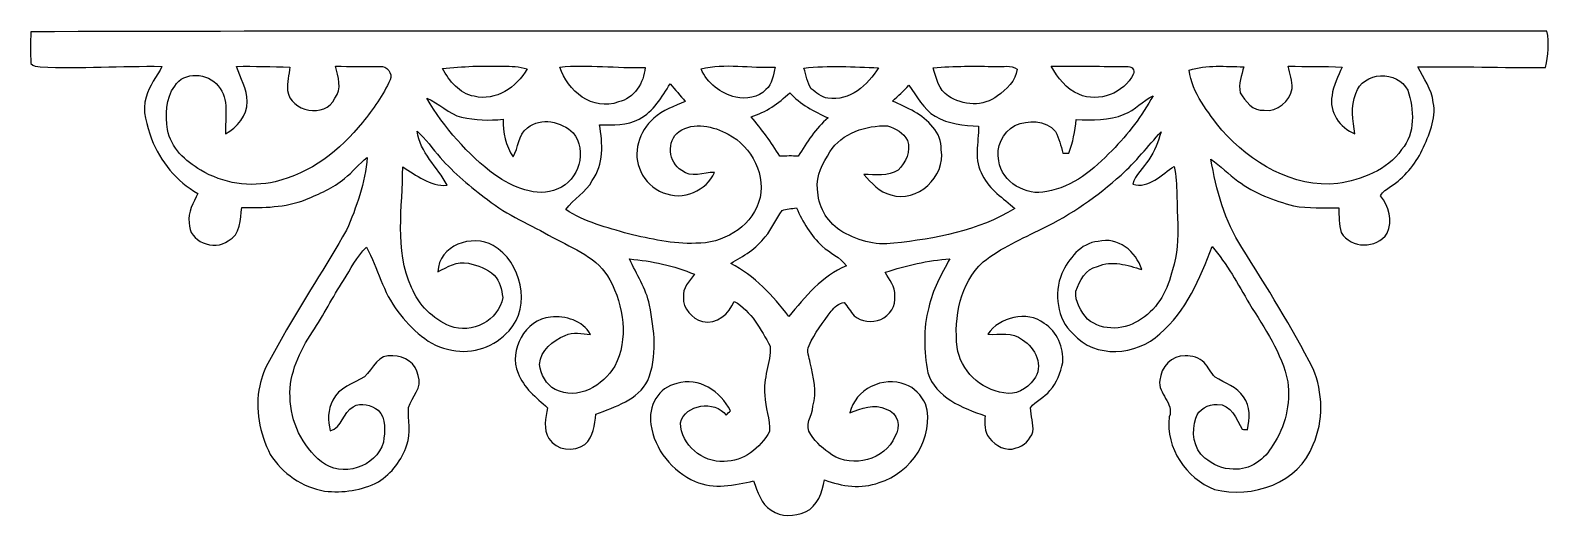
# Model space of a CAD drawing. Header units: centimetres. Extents: x -15.5 to 15.7, y -16 to 15.6.
# Drawn here: x -15.51 to 15.69, y -15.97 to -5.96 of the extents above; entities that cross this region are included whole.
import ezdxf

# ---------------------------------------------------------------- set-up
doc = ezdxf.new("R2010")
doc.units = ezdxf.units.CM
doc.header["$MEASUREMENT"] = 0
doc.layers.add('Layer 1', color=7, linetype='Continuous')

msp = doc.modelspace()

# ---------------------------------------------------------------- linework, layer by layer
at = {"layer": 'Layer 1', "color": 8}
for points, knots in [([(-15.49894, -5.99087), (-5.12269, -5.96265), (5.25392, -5.99052), (15.63017, -5.97711), (15.63017, -5.97711), (15.68591, -6.22335), (15.65134, -6.47982), (15.6023, -6.725), (15.6023, -6.725), (14.72812, -6.73488), (13.85358, -6.69572), (12.98011, -6.71336), (12.98011, -6.71336), (13.10146, -6.94866), (13.26656, -7.17056), (13.29761, -7.44185), (13.29761, -7.44185), (13.36463, -7.78898), (13.20729, -8.11213), (13.07183, -8.41904), (13.07183, -8.41904), (12.92684, -8.72137), (12.70071, -8.98454), (12.42201, -9.17152), (12.42201, -9.17152), (12.34546, -9.22549), (12.25762, -9.27417), (12.21176, -9.35955), (12.21176, -9.35955), (12.38285, -9.5691), (12.47528, -9.87601), (12.35146, -10.13037), (12.35146, -10.13037), (12.13203, -10.45774), (11.6138, -10.44716), (11.40672, -10.11449), (11.40672, -10.11449), (11.35168, -9.95186), (11.36297, -9.77653), (11.36086, -9.60684), (11.36086, -9.60684), (11.04935, -9.60155), (10.73538, -9.62484), (10.42846, -9.56663), (10.42846, -9.56663), (10.027, -9.45515), (9.61954, -9.31721), (9.28758, -9.05722), (9.28758, -9.05722), (9.09391, -8.91681), (8.92175, -8.74959), (8.7316, -8.60531), (8.7316, -8.60531), (8.84273, -9.23854), (9.00783, -9.8806), (9.36837, -10.42282), (9.36837, -10.42282), (9.87989, -11.23844), (10.39107, -12.05689), (10.82957, -12.91484), (10.82957, -12.91484), (11.03312, -13.40097), (11.05006, -13.98552), (10.83169, -14.46989), (10.83169, -14.46989), (10.54664, -15.25588), (9.57262, -15.59454), (8.80745, -15.39134), (8.80745, -15.39134), (8.22043, -15.1705), (7.79604, -14.53374), (7.87682, -13.90332), (7.87682, -13.90332), (7.98618, -13.61334), (7.63305, -13.43237), (7.68421, -13.14591), (7.68421, -13.14591), (7.70114, -12.88521), (7.92621, -12.62768), (8.20349, -12.6492), (8.20349, -12.6492), (8.34143, -12.64849), (8.49559, -12.67883), (8.58979, -12.78784), (8.58979, -12.78784), (8.68151, -12.87427), (8.72631, -12.99951), (8.8198, -13.08347), (8.8198, -13.08347), (9.01735, -13.21329), (9.27206, -13.28102), (9.40294, -13.49304), (9.40294, -13.49304), (9.55499, -13.68425), (9.52359, -13.94178), (9.48549, -14.1665), (9.48549, -14.1665), (9.45832, -14.16403), (9.40329, -14.15979), (9.37613, -14.15732), (9.37613, -14.15732), (9.25407, -13.95095), (9.1507, -13.64051), (8.86248, -13.64544), (8.86248, -13.64544), (8.68116, -13.64262), (8.47302, -13.74069), (8.42116, -13.92661), (8.42116, -13.92661), (8.32661, -14.20319), (8.37247, -14.55314), (8.60601, -14.74787), (8.60601, -14.74787), (8.77429, -14.87452), (8.97326, -14.98177), (9.19127, -14.97401), (9.19127, -14.97401), (9.53206, -15.0054), (9.84709, -14.77186), (10.00196, -14.48117), (10.00196, -14.48117), (10.26901, -14.10935), (10.36426, -13.63239), (10.30781, -13.18189), (10.30781, -13.18189), (10.19104, -12.58499), (9.83192, -12.08511), (9.52077, -11.57746), (9.52077, -11.57746), (9.28652, -11.17353), (9.06004, -10.76078), (8.75594, -10.40412), (8.75594, -10.40412), (8.50582, -11.05641), (8.22678, -11.73162), (7.68209, -12.19835), (7.68209, -12.19835), (7.20831, -12.64214), (6.34824, -12.71623), (5.90444, -12.19306), (5.90444, -12.19306), (5.56084, -11.88896), (5.51286, -11.37109), (5.66702, -10.95763), (5.66702, -10.95763), (5.81554, -10.65671), (6.05226, -10.33145), (6.41667, -10.29688), (6.41667, -10.29688), (6.82307, -10.19598), (7.19631, -10.50361), (7.31061, -10.8772), (7.31061, -10.8772), (7.01992, -10.78653), (6.6996, -10.6747), (6.40256, -10.81334), (6.40256, -10.81334), (6.15985, -10.86732), (6.03003, -11.10086), (5.96053, -11.31993), (5.96053, -11.31993), (5.93019, -11.53689), (6.07131, -11.73762), (6.19972, -11.89708), (6.19972, -11.89708), (6.51475, -12.15284), (6.98817, -12.12427), (7.30497, -11.88755), (7.30497, -11.88755), (7.65775, -11.66883), (7.85072, -11.27196), (7.9435, -10.87967), (7.9435, -10.87967), (8.04122, -10.56781), (8.06379, -10.23937), (8.05039, -9.91447), (8.05039, -9.91447), (8.02605, -9.52888), (8.05039, -9.138), (7.97913, -8.757), (7.97913, -8.757), (7.72548, -8.9154), (7.45314, -9.22232), (7.12682, -9.12178), (7.12682, -9.12178), (7.18009, -8.92457), (7.34942, -8.78769), (7.45384, -8.61907), (7.45384, -8.61907), (7.58225, -8.45079), (7.64328, -8.24477), (7.70925, -8.04686), (7.70925, -8.04686), (7.43585, -8.34284), (7.18679, -8.66211), (6.88763, -8.93374), (6.88763, -8.93374), (6.4008, -9.36907), (5.8614, -9.74937), (5.27297, -10.03441), (5.27297, -10.03441), (4.85316, -10.23832), (4.42136, -10.43058), (4.05201, -10.72021), (4.05201, -10.72021), (3.58387, -11.15942), (3.45052, -11.85333), (3.52072, -12.46893), (3.52072, -12.46893), (3.58599, -12.9473), (4.00085, -13.34488), (4.4771, -13.40803), (4.4771, -13.40803), (4.71452, -13.46659), (4.96147, -13.32724), (5.09482, -13.13709), (5.09482, -13.13709), (5.31072, -12.86651), (5.12833, -12.47599), (4.86057, -12.31935), (4.86057, -12.31935), (4.66654, -12.14226), (4.38679, -12.22516), (4.14831, -12.20329), (4.14831, -12.20329), (4.39596, -11.85016), (4.95265, -11.70905), (5.30719, -11.98069), (5.30719, -11.98069), (5.57424, -12.14967), (5.70936, -12.4774), (5.69277, -12.78572), (5.69277, -12.78572), (5.63598, -12.98893), (5.57742, -13.20624), (5.42502, -13.36216), (5.42502, -13.36216), (5.31495, -13.50398), (5.13362, -13.57136), (5.02673, -13.71388), (5.02673, -13.71388), (5.03661, -13.88075), (5.09094, -14.04444), (5.07647, -14.21271), (5.07647, -14.21271), (5.01756, -14.36088), (4.89373, -14.50552), (4.7311, -14.54009), (4.7311, -14.54009), (4.52332, -14.62652), (4.31059, -14.49246), (4.18289, -14.33654), (4.18289, -14.33654), (4.07353, -14.21024), (4.08623, -14.03315), (4.09504, -13.87792), (4.09504, -13.87792), (3.63291, -13.72482), (3.0801, -13.50045), (2.91747, -12.99527), (2.91747, -12.99527), (2.84021, -12.5536), (2.81905, -12.09181), (2.93829, -11.65507), (2.93829, -11.65507), (3.01378, -11.29418), (3.19581, -10.97245), (3.3722, -10.65389), (3.3722, -10.65389), (2.92029, -10.68952), (2.47544, -10.79112), (2.04505, -10.93223), (2.04505, -10.93223), (2.12443, -11.08675), (2.25848, -11.22468), (2.23943, -11.41377), (2.23943, -11.41377), (2.2733, -11.62085), (2.13431, -11.81876), (1.95298, -11.90237), (1.95298, -11.90237), (1.77377, -11.97363), (1.5554, -11.94894), (1.40617, -11.82476), (1.40617, -11.82476), (1.32997, -11.7408), (1.27635, -11.6392), (1.20262, -11.55382), (1.20262, -11.55382), (1.08938, -11.56159), (1.00224, -11.64696), (0.93627, -11.73162), (0.93627, -11.73162), (0.76517, -11.95317), (0.59302, -12.18001), (0.48084, -12.43859), (0.48084, -12.43859), (0.4251, -12.55077), (0.48295, -12.67707), (0.50236, -12.78961), (0.50236, -12.78961), (0.57291, -13.08135), (0.64311, -13.38686), (0.55951, -13.68496), (0.55951, -13.68496), (0.54681, -13.8744), (0.37042, -14.08783), (0.51929, -14.26386), (0.51929, -14.26386), (0.62195, -14.43814), (0.78493, -14.56478), (0.94686, -14.68085), (0.94686, -14.68085), (1.37901, -14.95707), (2.03482, -14.78986), (2.24402, -14.30796), (2.24402, -14.30796), (2.37455, -14.11605), (2.30434, -13.8049), (2.0641, -13.74246), (2.0641, -13.74246), (1.82174, -13.62287), (1.55293, -13.72553), (1.32045, -13.81584), (1.32045, -13.81584), (1.41923, -13.33923), (2.01154, -13.04996), (2.45533, -13.23763), (2.45533, -13.23763), (2.64407, -13.29972), (2.78518, -13.46235), (2.87373, -13.63521), (2.87373, -13.63521), (3.07022, -14.32031), (2.5781, -15.05479), (1.91946, -15.24988), (1.91946, -15.24988), (1.55434, -15.39311), (1.15429, -15.32643), (0.79692, -15.19661), (0.79692, -15.19661), (0.75212, -15.45202), (0.66111, -15.73671), (0.40428, -15.8556), (0.40428, -15.8556), (0.18274, -15.94556), (-0.09454, -15.97166), (-0.29528, -15.81538), (-0.29528, -15.81538), (-0.51259, -15.69402), (-0.57397, -15.43544), (-0.65758, -15.21919), (-0.65758, -15.21919), (-1.05093, -15.30526), (-1.47532, -15.39804), (-1.85914, -15.22801), (-1.85914, -15.22801), (-2.3308, -15.02375), (-2.69769, -14.56831), (-2.76648, -14.05678), (-2.76648, -14.05678), (-2.83069, -13.69801), (-2.61161, -13.28208), (-2.23344, -13.21788), (-2.23344, -13.21788), (-1.78506, -13.07006), (-1.33103, -13.38474), (-1.13383, -13.77597), (-1.13383, -13.77597), (-1.16417, -13.80596), (-1.19415, -13.837), (-1.22414, -13.86769), (-1.22414, -13.86769), (-1.45909, -13.55231), (-2.06199, -13.63945), (-2.16076, -14.0275), (-2.16076, -14.0275), (-2.15124, -14.47377), (-1.70533, -14.84383), (-1.26612, -14.81631), (-1.26612, -14.81631), (-0.86678, -14.82408), (-0.51894, -14.53797), (-0.33232, -14.2053), (-0.33232, -14.2053), (-0.30621, -13.95271), (-0.42792, -13.71), (-0.42968, -13.45636), (-0.42968, -13.45636), (-0.47519, -13.11275), (-0.30198, -12.78855), (-0.31856, -12.44988), (-0.31856, -12.44988), (-0.50447, -12.10839), (-0.70626, -11.72916), (-1.05481, -11.52948), (-1.05481, -11.52948), (-1.16558, -11.78137), (-1.41076, -12.01244), (-1.71027, -11.94188), (-1.71027, -11.94188), (-1.91982, -11.88438), (-2.11631, -11.67589), (-2.09868, -11.44764), (-2.09868, -11.44764), (-2.12161, -11.25255), (-1.98261, -11.11038), (-1.87219, -10.9728), (-1.87219, -10.9728), (-2.29482, -10.79359), (-2.7492, -10.69799), (-3.20499, -10.65812), (-3.20499, -10.65812), (-3.06493, -10.97209), (-2.86526, -11.26419), (-2.79541, -11.60568), (-2.79541, -11.60568), (-2.69946, -12.11262), (-2.62537, -12.66225), (-2.82998, -13.15191), (-2.82998, -13.15191), (-3.03318, -13.55196), (-3.50167, -13.69554), (-3.89502, -13.84617), (-3.89502, -13.84617), (-3.92113, -14.06631), (-3.94547, -14.30867), (-4.12044, -14.47024), (-4.12044, -14.47024), (-4.34622, -14.61876), (-4.71382, -14.59618), (-4.86163, -14.34888), (-4.86163, -14.34888), (-4.98687, -14.15909), (-4.92337, -13.92167), (-4.88985, -13.71388), (-4.88985, -13.71388), (-5.11951, -13.50716), (-5.38656, -13.30466), (-5.49381, -13.00339), (-5.49381, -13.00339), (-5.69489, -12.53208), (-5.34952, -11.89919), (-4.82741, -11.8551), (-4.82741, -11.8551), (-4.52473, -11.81735), (-4.16243, -11.92565), (-4.00826, -12.20823), (-4.00826, -12.20823), (-4.18112, -12.19306), (-4.36351, -12.15461), (-4.52931, -12.22798), (-4.52931, -12.22798), (-4.77767, -12.33805), (-5.02991, -12.53031), (-5.05319, -12.82347), (-5.05319, -12.82347), (-5.02814, -13.02738), (-4.92196, -13.24187), (-4.73146, -13.33712), (-4.73146, -13.33712), (-4.27531, -13.57524), (-3.74579, -13.25951), (-3.50979, -12.85734), (-3.50979, -12.85734), (-3.2198, -12.30771), (-3.32599, -11.6205), (-3.60892, -11.08957), (-3.60892, -11.08957), (-3.84563, -10.62849), (-4.35539, -10.44963), (-4.78261, -10.21433), (-4.78261, -10.21433), (-5.22887, -9.95539), (-5.71818, -9.7663), (-6.12175, -9.43786), (-6.12175, -9.43786), (-6.47277, -9.18316), (-6.80367, -8.89811), (-7.0933, -8.57426), (-7.0933, -8.57426), (-7.25241, -8.3947), (-7.38681, -8.19185), (-7.56849, -8.03346), (-7.56849, -8.03346), (-7.51522, -8.47584), (-7.13881, -8.76371), (-6.95325, -9.14435), (-6.95325, -9.14435), (-7.30568, -9.17222), (-7.57978, -8.93374), (-7.86342, -8.76829), (-7.86342, -8.76829), (-7.86095, -9.59238), (-8.03981, -10.46409), (-7.67962, -11.24338), (-7.67962, -11.24338), (-7.54027, -11.60463), (-7.24288, -11.8872), (-6.89116, -12.0396), (-6.89116, -12.0396), (-6.4456, -12.20576), (-5.89104, -11.92777), (-5.80778, -11.44976), (-5.80778, -11.44976), (-5.83777, -11.28995), (-5.86246, -11.1125), (-5.98382, -10.99361), (-5.98382, -10.99361), (-6.12387, -10.8525), (-6.32601, -10.79324), (-6.51334, -10.74737), (-6.51334, -10.74737), (-6.7437, -10.69093), (-6.94866, -10.82005), (-7.14163, -10.92341), (-7.14163, -10.92341), (-7.12999, -10.37802), (-6.43431, -10.13954), (-6.00498, -10.38049), (-6.00498, -10.38049), (-5.43031, -10.72162), (-5.21476, -11.61768), (-5.67972, -12.13485), (-5.67972, -12.13485), (-5.97006, -12.45235), (-6.42655, -12.63121), (-6.85518, -12.52961), (-6.85518, -12.52961), (-7.32614, -12.46329), (-7.68138, -12.09569), (-7.96149, -11.73656), (-7.96149, -11.73656), (-8.27017, -11.34639), (-8.37106, -10.84721), (-8.60707, -10.41894), (-8.60707, -10.41894), (-8.81274, -10.60909), (-8.92986, -10.86661), (-9.07944, -11.09804), (-9.07944, -11.09804), (-9.30416, -11.44305), (-9.48584, -11.81347), (-9.71621, -12.15496), (-9.71621, -12.15496), (-9.97303, -12.55219), (-10.19986, -13.00762), (-10.17729, -13.49375), (-10.17729, -13.49375), (-10.16811, -14.00069), (-9.92893, -14.50481), (-9.5317, -14.82302), (-9.5317, -14.82302), (-9.12424, -15.16274), (-8.40034, -14.93414), (-8.25994, -14.42332), (-8.25994, -14.42332), (-8.2296, -14.20742), (-8.19856, -13.93719), (-8.36542, -13.76504), (-8.36542, -13.76504), (-8.51112, -13.66273), (-8.7182, -13.59076), (-8.88189, -13.69554), (-8.88189, -13.69554), (-9.09214, -13.80843), (-9.10484, -14.12628), (-9.35249, -14.18731), (-9.35249, -14.18731), (-9.40188, -13.98094), (-9.40682, -13.75163), (-9.29922, -13.56219), (-9.29922, -13.56219), (-9.17787, -13.29902), (-8.87554, -13.21752), (-8.64905, -13.07641), (-8.64905, -13.07641), (-8.47055, -12.91237), (-8.36613, -12.5917), (-8.06556, -12.65132), (-8.06556, -12.65132), (-7.82391, -12.63544), (-7.58543, -12.81007), (-7.54733, -13.05031), (-7.54733, -13.05031), (-7.45208, -13.30254), (-7.67362, -13.48916), (-7.74559, -13.70824), (-7.74559, -13.70824), (-7.75864, -13.96259), (-7.68456, -14.23211), (-7.77981, -14.47729), (-7.77981, -14.47729), (-7.88106, -14.78633), (-8.08426, -15.06537), (-8.36295, -15.23647), (-8.36295, -15.23647), (-8.69809, -15.42097), (-9.09179, -15.46366), (-9.46785, -15.42732), (-9.46785, -15.42732), (-9.92011, -15.34372), (-10.34203, -15.06643), (-10.58333, -14.67344), (-10.58333, -14.67344), (-10.79571, -14.24305), (-10.90789, -13.74069), (-10.79712, -13.26621), (-10.79712, -13.26621), (-10.73538, -12.88944), (-10.48808, -12.58641), (-10.32792, -12.25021), (-10.32792, -12.25021), (-9.90353, -11.51572), (-9.44069, -10.80382), (-9.01665, -10.06969), (-9.01665, -10.06969), (-8.81415, -9.59203), (-8.62965, -9.09532), (-8.59226, -8.57285), (-8.59226, -8.57285), (-8.75841, -8.70479), (-8.89212, -8.87166), (-9.05722, -9.00465), (-9.05722, -9.00465), (-9.28899, -9.20432), (-9.57721, -9.31862), (-9.85449, -9.43963), (-9.85449, -9.43963), (-10.27042, -9.6012), (-10.72374, -9.60826), (-11.16401, -9.60332), (-11.16401, -9.60332), (-11.20316, -9.83721), (-11.18905, -10.16706), (-11.44588, -10.28559), (-11.44588, -10.28559), (-11.73409, -10.50008), (-12.26361, -10.30746), (-12.24598, -9.91694), (-12.24598, -9.91694), (-12.2876, -9.69539), (-12.15178, -9.50419), (-12.07029, -9.31086), (-12.07029, -9.31086), (-12.51056, -9.07097), (-12.84076, -8.65329), (-13.02138, -8.19009), (-13.02138, -8.19009), (-13.10711, -7.91527), (-13.23269, -7.62035), (-13.12863, -7.33213), (-13.12863, -7.33213), (-13.08135, -7.09366), (-12.9032, -6.91833), (-12.80724, -6.70207), (-12.80724, -6.70207), (-13.64015, -6.69184), (-14.47341, -6.75146), (-15.30632, -6.7116), (-15.30632, -6.7116), (-15.37476, -6.70736), (-15.44814, -6.69713), (-15.49788, -6.64492), (-15.49788, -6.64492), (-15.50811, -6.42655), (-15.5067, -6.20854), (-15.49894, -5.99087), (-15.49894, -5.99087), (-15.49894, -5.99087), (-15.49894, -5.99087), (-15.49894, -5.99087)], [0, 0, 0, 0, 0.00591716, 0.00591716, 0.00591716, 0.00591716, 0.01183432, 0.01183432, 0.01183432, 0.01183432, 0.01775148, 0.01775148, 0.01775148, 0.01775148, 0.02366864, 0.02366864, 0.02366864, 0.02366864, 0.0295858, 0.0295858, 0.0295858, 0.0295858, 0.03550296, 0.03550296, 0.03550296, 0.03550296, 0.04142012, 0.04142012, 0.04142012, 0.04142012, 0.04733728, 0.04733728, 0.04733728, 0.04733728, 0.05325444, 0.05325444, 0.05325444, 0.05325444, 0.0591716, 0.0591716, 0.0591716, 0.0591716, 0.06508876, 0.06508876, 0.06508876, 0.06508876, 0.07100592, 0.07100592, 0.07100592, 0.07100592, 0.07692308, 0.07692308, 0.07692308, 0.07692308, 0.08284024, 0.08284024, 0.08284024, 0.08284024, 0.0887574, 0.0887574, 0.0887574, 0.0887574, 0.09467456, 0.09467456, 0.09467456, 0.09467456, 0.10059172, 0.10059172, 0.10059172, 0.10059172, 0.10650888, 0.10650888, 0.10650888, 0.10650888, 0.11242604, 0.11242604, 0.11242604, 0.11242604, 0.1183432, 0.1183432, 0.1183432, 0.1183432, 0.12426036, 0.12426036, 0.12426036, 0.12426036, 0.13017751, 0.13017751, 0.13017751, 0.13017751, 0.13609467, 0.13609467, 0.13609467, 0.13609467, 0.14201183, 0.14201183, 0.14201183, 0.14201183, 0.14792899, 0.14792899, 0.14792899, 0.14792899, 0.15384615, 0.15384615, 0.15384615, 0.15384615, 0.15976331, 0.15976331, 0.15976331, 0.15976331, 0.16568047, 0.16568047, 0.16568047, 0.16568047, 0.17159763, 0.17159763, 0.17159763, 0.17159763, 0.17751479, 0.17751479, 0.17751479, 0.17751479, 0.18343195, 0.18343195, 0.18343195, 0.18343195, 0.18934911, 0.18934911, 0.18934911, 0.18934911, 0.19526627, 0.19526627, 0.19526627, 0.19526627, 0.20118343, 0.20118343, 0.20118343, 0.20118343, 0.20710059, 0.20710059, 0.20710059, 0.20710059, 0.21301775, 0.21301775, 0.21301775, 0.21301775, 0.21893491, 0.21893491, 0.21893491, 0.21893491, 0.22485207, 0.22485207, 0.22485207, 0.22485207, 0.23076923, 0.23076923, 0.23076923, 0.23076923, 0.23668639, 0.23668639, 0.23668639, 0.23668639, 0.24260355, 0.24260355, 0.24260355, 0.24260355, 0.24852071, 0.24852071, 0.24852071, 0.24852071, 0.25443787, 0.25443787, 0.25443787, 0.25443787, 0.26035503, 0.26035503, 0.26035503, 0.26035503, 0.26627219, 0.26627219, 0.26627219, 0.26627219, 0.27218935, 0.27218935, 0.27218935, 0.27218935, 0.27810651, 0.27810651, 0.27810651, 0.27810651, 0.28402367, 0.28402367, 0.28402367, 0.28402367, 0.28994083, 0.28994083, 0.28994083, 0.28994083, 0.29585799, 0.29585799, 0.29585799, 0.29585799, 0.30177515, 0.30177515, 0.30177515, 0.30177515, 0.30769231, 0.30769231, 0.30769231, 0.30769231, 0.31360947, 0.31360947, 0.31360947, 0.31360947, 0.31952663, 0.31952663, 0.31952663, 0.31952663, 0.32544379, 0.32544379, 0.32544379, 0.32544379, 0.33136095, 0.33136095, 0.33136095, 0.33136095, 0.33727811, 0.33727811, 0.33727811, 0.33727811, 0.34319527, 0.34319527, 0.34319527, 0.34319527, 0.34911243, 0.34911243, 0.34911243, 0.34911243, 0.35502959, 0.35502959, 0.35502959, 0.35502959, 0.36094675, 0.36094675, 0.36094675, 0.36094675, 0.36686391, 0.36686391, 0.36686391, 0.36686391, 0.37278107, 0.37278107, 0.37278107, 0.37278107, 0.37869822, 0.37869822, 0.37869822, 0.37869822, 0.38461538, 0.38461538, 0.38461538, 0.38461538, 0.39053254, 0.39053254, 0.39053254, 0.39053254, 0.3964497, 0.3964497, 0.3964497, 0.3964497, 0.40236686, 0.40236686, 0.40236686, 0.40236686, 0.40828402, 0.40828402, 0.40828402, 0.40828402, 0.41420118, 0.41420118, 0.41420118, 0.41420118, 0.42011834, 0.42011834, 0.42011834, 0.42011834, 0.4260355, 0.4260355, 0.4260355, 0.4260355, 0.43195266, 0.43195266, 0.43195266, 0.43195266, 0.43786982, 0.43786982, 0.43786982, 0.43786982, 0.44378698, 0.44378698, 0.44378698, 0.44378698, 0.44970414, 0.44970414, 0.44970414, 0.44970414, 0.4556213, 0.4556213, 0.4556213, 0.4556213, 0.46153846, 0.46153846, 0.46153846, 0.46153846, 0.46745562, 0.46745562, 0.46745562, 0.46745562, 0.47337278, 0.47337278, 0.47337278, 0.47337278, 0.47928994, 0.47928994, 0.47928994, 0.47928994, 0.4852071, 0.4852071, 0.4852071, 0.4852071, 0.49112426, 0.49112426, 0.49112426, 0.49112426, 0.49704142, 0.49704142, 0.49704142, 0.49704142, 0.50295858, 0.50295858, 0.50295858, 0.50295858, 0.50887574, 0.50887574, 0.50887574, 0.50887574, 0.5147929, 0.5147929, 0.5147929, 0.5147929, 0.52071006, 0.52071006, 0.52071006, 0.52071006, 0.52662722, 0.52662722, 0.52662722, 0.52662722, 0.53254438, 0.53254438, 0.53254438, 0.53254438, 0.53846154, 0.53846154, 0.53846154, 0.53846154, 0.5443787, 0.5443787, 0.5443787, 0.5443787, 0.55029586, 0.55029586, 0.55029586, 0.55029586, 0.55621302, 0.55621302, 0.55621302, 0.55621302, 0.56213018, 0.56213018, 0.56213018, 0.56213018, 0.56804734, 0.56804734, 0.56804734, 0.56804734, 0.5739645, 0.5739645, 0.5739645, 0.5739645, 0.57988166, 0.57988166, 0.57988166, 0.57988166, 0.58579882, 0.58579882, 0.58579882, 0.58579882, 0.59171598, 0.59171598, 0.59171598, 0.59171598, 0.59763314, 0.59763314, 0.59763314, 0.59763314, 0.6035503, 0.6035503, 0.6035503, 0.6035503, 0.60946746, 0.60946746, 0.60946746, 0.60946746, 0.61538462, 0.61538462, 0.61538462, 0.61538462, 0.62130178, 0.62130178, 0.62130178, 0.62130178, 0.62721893, 0.62721893, 0.62721893, 0.62721893, 0.63313609, 0.63313609, 0.63313609, 0.63313609, 0.63905325, 0.63905325, 0.63905325, 0.63905325, 0.64497041, 0.64497041, 0.64497041, 0.64497041, 0.65088757, 0.65088757, 0.65088757, 0.65088757, 0.65680473, 0.65680473, 0.65680473, 0.65680473, 0.66272189, 0.66272189, 0.66272189, 0.66272189, 0.66863905, 0.66863905, 0.66863905, 0.66863905, 0.67455621, 0.67455621, 0.67455621, 0.67455621, 0.68047337, 0.68047337, 0.68047337, 0.68047337, 0.68639053, 0.68639053, 0.68639053, 0.68639053, 0.69230769, 0.69230769, 0.69230769, 0.69230769, 0.69822485, 0.69822485, 0.69822485, 0.69822485, 0.70414201, 0.70414201, 0.70414201, 0.70414201, 0.71005917, 0.71005917, 0.71005917, 0.71005917, 0.71597633, 0.71597633, 0.71597633, 0.71597633, 0.72189349, 0.72189349, 0.72189349, 0.72189349, 0.72781065, 0.72781065, 0.72781065, 0.72781065, 0.73372781, 0.73372781, 0.73372781, 0.73372781, 0.73964497, 0.73964497, 0.73964497, 0.73964497, 0.74556213, 0.74556213, 0.74556213, 0.74556213, 0.75147929, 0.75147929, 0.75147929, 0.75147929, 0.75739645, 0.75739645, 0.75739645, 0.75739645, 0.76331361, 0.76331361, 0.76331361, 0.76331361, 0.76923077, 0.76923077, 0.76923077, 0.76923077, 0.77514793, 0.77514793, 0.77514793, 0.77514793, 0.78106509, 0.78106509, 0.78106509, 0.78106509, 0.78698225, 0.78698225, 0.78698225, 0.78698225, 0.79289941, 0.79289941, 0.79289941, 0.79289941, 0.79881657, 0.79881657, 0.79881657, 0.79881657, 0.80473373, 0.80473373, 0.80473373, 0.80473373, 0.81065089, 0.81065089, 0.81065089, 0.81065089, 0.81656805, 0.81656805, 0.81656805, 0.81656805, 0.82248521, 0.82248521, 0.82248521, 0.82248521, 0.82840237, 0.82840237, 0.82840237, 0.82840237, 0.83431953, 0.83431953, 0.83431953, 0.83431953, 0.84023669, 0.84023669, 0.84023669, 0.84023669, 0.84615385, 0.84615385, 0.84615385, 0.84615385, 0.85207101, 0.85207101, 0.85207101, 0.85207101, 0.85798817, 0.85798817, 0.85798817, 0.85798817, 0.86390533, 0.86390533, 0.86390533, 0.86390533, 0.86982249, 0.86982249, 0.86982249, 0.86982249, 0.87573964, 0.87573964, 0.87573964, 0.87573964, 0.8816568, 0.8816568, 0.8816568, 0.8816568, 0.88757396, 0.88757396, 0.88757396, 0.88757396, 0.89349112, 0.89349112, 0.89349112, 0.89349112, 0.89940828, 0.89940828, 0.89940828, 0.89940828, 0.90532544, 0.90532544, 0.90532544, 0.90532544, 0.9112426, 0.9112426, 0.9112426, 0.9112426, 0.91715976, 0.91715976, 0.91715976, 0.91715976, 0.92307692, 0.92307692, 0.92307692, 0.92307692, 0.92899408, 0.92899408, 0.92899408, 0.92899408, 0.93491124, 0.93491124, 0.93491124, 0.93491124, 0.9408284, 0.9408284, 0.9408284, 0.9408284, 0.94674556, 0.94674556, 0.94674556, 0.94674556, 0.95266272, 0.95266272, 0.95266272, 0.95266272, 0.95857988, 0.95857988, 0.95857988, 0.95857988, 0.96449704, 0.96449704, 0.96449704, 0.96449704, 0.9704142, 0.9704142, 0.9704142, 0.9704142, 0.97633136, 0.97633136, 0.97633136, 0.97633136, 0.98224852, 0.98224852, 0.98224852, 0.98224852, 0.98816568, 0.98816568, 0.98816568, 0.98816568, 1, 1, 1, 1]), ([(-11.27584, -6.70278), (-11.20211, -6.94337), (-11.04865, -7.16492), (-11.05994, -7.42527), (-11.05994, -7.42527), (-11.04441, -7.71349), (-11.26067, -7.96114), (-11.50338, -8.08849), (-11.50338, -8.08849), (-11.51184, -7.76111), (-11.41765, -7.37341), (-11.65401, -7.10318), (-11.65401, -7.10318), (-11.85757, -6.83189), (-12.36133, -6.79591), (-12.54337, -7.10741), (-12.54337, -7.10741), (-12.73845, -7.36), (-12.72928, -7.70184), (-12.69189, -8.00171), (-12.69189, -8.00171), (-12.62168, -8.37283), (-12.32641, -8.65329), (-12.00961, -8.83179), (-12.00961, -8.83179), (-11.557, -9.11013), (-10.99644, -9.19339), (-10.47926, -9.07097), (-10.47926, -9.07097), (-9.75854, -8.90376), (-9.13977, -8.42857), (-8.69209, -7.85213), (-8.69209, -7.85213), (-8.46949, -7.58366), (-8.26488, -7.2958), (-8.12236, -6.97689), (-8.12236, -6.97689), (-8.06062, -6.84777), (-8.19115, -6.68761), (-8.32873, -6.70278), (-8.32873, -6.70278), (-8.63388, -6.70313), (-8.93868, -6.70807), (-9.24348, -6.69537), (-9.24348, -6.69537), (-9.19727, -6.91092), (-9.09426, -7.16351), (-9.25865, -7.35647), (-9.25865, -7.35647), (-9.44809, -7.78016), (-10.17235, -7.63799), (-10.22738, -7.19455), (-10.22738, -7.19455), (-10.24326, -7.03333), (-10.20128, -6.87388), (-10.17764, -6.71548), (-10.17764, -6.71548), (-10.54382, -6.71019), (-10.90965, -6.69502), (-11.27584, -6.70278), (-11.27584, -6.70278), (-11.27584, -6.70278), (-11.27584, -6.70278), (-11.27584, -6.70278)], [0, 0, 0, 0, 0.05882353, 0.05882353, 0.05882353, 0.05882353, 0.11764706, 0.11764706, 0.11764706, 0.11764706, 0.17647059, 0.17647059, 0.17647059, 0.17647059, 0.23529412, 0.23529412, 0.23529412, 0.23529412, 0.29411765, 0.29411765, 0.29411765, 0.29411765, 0.35294118, 0.35294118, 0.35294118, 0.35294118, 0.41176471, 0.41176471, 0.41176471, 0.41176471, 0.47058824, 0.47058824, 0.47058824, 0.47058824, 0.52941176, 0.52941176, 0.52941176, 0.52941176, 0.58823529, 0.58823529, 0.58823529, 0.58823529, 0.64705882, 0.64705882, 0.64705882, 0.64705882, 0.70588235, 0.70588235, 0.70588235, 0.70588235, 0.76470588, 0.76470588, 0.76470588, 0.76470588, 0.82352941, 0.82352941, 0.82352941, 0.82352941, 0.88235294, 0.88235294, 0.88235294, 0.88235294, 1, 1, 1, 1]), ([(-7.04744, -6.74899), (-6.9021, -7.00158), (-6.70137, -7.25876), (-6.39833, -7.31732), (-6.39833, -7.31732), (-5.95348, -7.42386), (-5.51815, -7.13281), (-5.31072, -6.75252), (-5.31072, -6.75252), (-5.47053, -6.70736), (-5.63704, -6.69431), (-5.80249, -6.70066), (-5.80249, -6.70066), (-6.21806, -6.68655), (-6.63469, -6.70031), (-7.04744, -6.74899), (-7.04744, -6.74899), (-7.04744, -6.74899), (-7.04744, -6.74899), (-7.04744, -6.74899)], [0, 0, 0, 0, 0.16666667, 0.16666667, 0.16666667, 0.16666667, 0.33333333, 0.33333333, 0.33333333, 0.33333333, 0.5, 0.5, 0.5, 0.5, 0.66666667, 0.66666667, 0.66666667, 0.66666667, 1, 1, 1, 1]), ([(-4.63444, -6.71583), (-4.49651, -7.2069), (-3.95041, -7.62811), (-3.43464, -7.43338), (-3.43464, -7.43338), (-3.11185, -7.35859), (-2.90759, -7.04356), (-2.88643, -6.72571), (-2.88643, -6.72571), (-3.46922, -6.74053), (-4.05342, -6.6608), (-4.63444, -6.71583), (-4.63444, -6.71583), (-4.63444, -6.71583), (-4.63444, -6.71583), (-4.63444, -6.71583)], [0, 0, 0, 0, 0.2, 0.2, 0.2, 0.2, 0.4, 0.4, 0.4, 0.4, 0.6, 0.6, 0.6, 0.6, 1, 1, 1, 1]), ([(-1.73849, -6.75287), (-1.6069, -7.04991), (-1.33809, -7.26087), (-1.02517, -7.33672), (-1.02517, -7.33672), (-0.81174, -7.37623), (-0.55739, -7.35154), (-0.40534, -7.17938), (-0.40534, -7.17938), (-0.26529, -7.06684), (-0.25859, -6.87599), (-0.21837, -6.71513), (-0.21837, -6.71513), (-0.72355, -6.74511), (-1.24143, -6.62834), (-1.73849, -6.75287), (-1.73849, -6.75287), (-1.73849, -6.75287), (-1.73849, -6.75287), (-1.73849, -6.75287)], [0, 0, 0, 0, 0.16666667, 0.16666667, 0.16666667, 0.16666667, 0.33333333, 0.33333333, 0.33333333, 0.33333333, 0.5, 0.5, 0.5, 0.5, 0.66666667, 0.66666667, 0.66666667, 0.66666667, 1, 1, 1, 1]), ([(0.3743, -6.73876), (0.41875, -6.88093), (0.44626, -7.0358), (0.52423, -7.16633), (0.52423, -7.16633), (0.6283, -7.23794), (0.73343, -7.33813), (0.86466, -7.35577), (0.86466, -7.35577), (1.31551, -7.4228), (1.68945, -7.08625), (1.90747, -6.72888), (1.90747, -6.72888), (1.39735, -6.71336), (0.8823, -6.67808), (0.3743, -6.73876), (0.3743, -6.73876), (0.3743, -6.73876), (0.3743, -6.73876), (0.3743, -6.73876)], [0, 0, 0, 0, 0.16666667, 0.16666667, 0.16666667, 0.16666667, 0.33333333, 0.33333333, 0.33333333, 0.33333333, 0.5, 0.5, 0.5, 0.5, 0.66666667, 0.66666667, 0.66666667, 0.66666667, 1, 1, 1, 1]), ([(3.02824, -6.72924), (3.08716, -6.94055), (3.14149, -7.18608), (3.3401, -7.31379), (3.3401, -7.31379), (3.63326, -7.50535), (4.06647, -7.53921), (4.34799, -7.3092), (4.34799, -7.3092), (4.53249, -7.17585), (4.72969, -6.99911), (4.75086, -6.75816), (4.75086, -6.75816), (4.62809, -6.66538), (4.46017, -6.71759), (4.32188, -6.70313), (4.32188, -6.70313), (3.89043, -6.69996), (3.45863, -6.69114), (3.02824, -6.72924), (3.02824, -6.72924), (3.02824, -6.72924), (3.02824, -6.72924), (3.02824, -6.72924)], [0, 0, 0, 0, 0.14285714, 0.14285714, 0.14285714, 0.14285714, 0.28571429, 0.28571429, 0.28571429, 0.28571429, 0.42857143, 0.42857143, 0.42857143, 0.42857143, 0.57142857, 0.57142857, 0.57142857, 0.57142857, 0.71428571, 0.71428571, 0.71428571, 0.71428571, 1, 1, 1, 1]), ([(5.45394, -6.69749), (5.58447, -6.93561), (5.76227, -7.16986), (6.02121, -7.27569), (6.02121, -7.27569), (6.42408, -7.4549), (6.95149, -7.25346), (7.13881, -6.85729), (7.13881, -6.85729), (7.17585, -6.77721), (7.11447, -6.71019), (7.03474, -6.70772), (7.03474, -6.70772), (6.50769, -6.69784), (5.98064, -6.69996), (5.45394, -6.69749), (5.45394, -6.69749), (5.45394, -6.69749), (5.45394, -6.69749), (5.45394, -6.69749)], [0, 0, 0, 0, 0.16666667, 0.16666667, 0.16666667, 0.16666667, 0.33333333, 0.33333333, 0.33333333, 0.33333333, 0.5, 0.5, 0.5, 0.5, 0.66666667, 0.66666667, 0.66666667, 0.66666667, 1, 1, 1, 1]), ([(8.28357, -6.77827), (8.34743, -7.26017), (8.67022, -7.64081), (8.95315, -8.01582), (8.95315, -8.01582), (9.55534, -8.67163), (10.41188, -9.20538), (11.33722, -9.11084), (11.33722, -9.11084), (11.82546, -9.023), (12.35181, -8.84132), (12.64567, -8.41234), (12.64567, -8.41234), (12.9346, -8.08037), (12.9032, -7.58402), (12.77197, -7.19349), (12.77197, -7.19349), (12.57229, -6.7751), (11.84628, -6.79873), (11.70764, -7.25911), (11.70764, -7.25911), (11.58981, -7.52369), (11.64872, -7.81262), (11.68506, -8.08708), (11.68506, -8.08708), (11.37991, -7.96643), (11.14884, -7.63411), (11.21869, -7.29968), (11.21869, -7.29968), (11.24056, -7.08978), (11.34533, -6.90598), (11.42506, -6.71548), (11.42506, -6.71548), (11.05747, -6.69537), (10.68846, -6.70595), (10.32051, -6.69854), (10.32051, -6.69854), (10.35156, -6.85024), (10.40412, -6.99911), (10.39918, -7.1561), (10.39918, -7.1561), (10.35297, -7.41362), (10.09615, -7.64293), (9.82627, -7.60307), (9.82627, -7.60307), (9.59485, -7.62247), (9.43469, -7.41998), (9.3345, -7.24288), (9.3345, -7.24288), (9.28793, -7.05979), (9.36272, -6.88446), (9.40541, -6.71054), (9.40541, -6.71054), (9.03041, -6.70701), (8.64799, -6.66679), (8.28357, -6.77827), (8.28357, -6.77827), (8.28357, -6.77827), (8.28357, -6.77827), (8.28357, -6.77827)], [0, 0, 0, 0, 0.0625, 0.0625, 0.0625, 0.0625, 0.125, 0.125, 0.125, 0.125, 0.1875, 0.1875, 0.1875, 0.1875, 0.25, 0.25, 0.25, 0.25, 0.3125, 0.3125, 0.3125, 0.3125, 0.375, 0.375, 0.375, 0.375, 0.4375, 0.4375, 0.4375, 0.4375, 0.5, 0.5, 0.5, 0.5, 0.5625, 0.5625, 0.5625, 0.5625, 0.625, 0.625, 0.625, 0.625, 0.6875, 0.6875, 0.6875, 0.6875, 0.75, 0.75, 0.75, 0.75, 0.8125, 0.8125, 0.8125, 0.8125, 0.875, 0.875, 0.875, 0.875, 1, 1, 1, 1]), ([(-3.00496, -7.78757), (-3.25543, -7.91916), (-3.54753, -7.90928), (-3.82199, -7.90116), (-3.82199, -7.90116), (-3.7532, -8.28428), (-3.73415, -8.71537), (-3.97122, -9.04769), (-3.97122, -9.04769), (-4.0961, -9.29393), (-4.3561, -9.42516), (-4.51661, -9.64177), (-4.51661, -9.64177), (-4.13279, -9.90565), (-3.66677, -10.00831), (-3.22827, -10.14377), (-3.22827, -10.14377), (-2.7753, -10.24467), (-2.31422, -10.35509), (-1.84644, -10.33639), (-1.84644, -10.33639), (-1.30845, -10.34344), (-0.72778, -10.02524), (-0.55527, -9.49643), (-0.55527, -9.49643), (-0.37148, -8.96197), (-0.69391, -8.34637), (-1.18004, -8.09625), (-1.18004, -8.09625), (-1.48519, -7.93009), (-1.88101, -7.83414), (-2.18969, -8.04086), (-2.18969, -8.04086), (-2.45075, -8.23242), (-2.41194, -8.67833), (-2.13466, -8.83849), (-2.13466, -8.83849), (-1.94239, -9.00501), (-1.68593, -8.8833), (-1.46332, -8.87906), (-1.46332, -8.87906), (-1.53529, -9.0738), (-1.70744, -9.20891), (-1.89054, -9.29287), (-1.89054, -9.29287), (-2.28494, -9.47914), (-2.80599, -9.25936), (-2.97251, -8.86319), (-2.97251, -8.86319), (-3.16336, -8.49418), (-3.00461, -8.02816), (-2.71039, -7.76676), (-2.71039, -7.76676), (-2.52483, -7.6013), (-2.28529, -7.52052), (-2.06093, -7.4235), (-2.06093, -7.4235), (-2.16464, -7.30321), (-2.26871, -7.1815), (-2.37067, -7.06014), (-2.37067, -7.06014), (-2.54176, -7.33319), (-2.71568, -7.62353), (-3.00496, -7.78757), (-3.00496, -7.78757), (-3.00496, -7.78757), (-3.00496, -7.78757), (-3.00496, -7.78757)], [0, 0, 0, 0, 0.05555556, 0.05555556, 0.05555556, 0.05555556, 0.11111111, 0.11111111, 0.11111111, 0.11111111, 0.16666667, 0.16666667, 0.16666667, 0.16666667, 0.22222222, 0.22222222, 0.22222222, 0.22222222, 0.27777778, 0.27777778, 0.27777778, 0.27777778, 0.33333333, 0.33333333, 0.33333333, 0.33333333, 0.38888889, 0.38888889, 0.38888889, 0.38888889, 0.44444444, 0.44444444, 0.44444444, 0.44444444, 0.5, 0.5, 0.5, 0.5, 0.55555556, 0.55555556, 0.55555556, 0.55555556, 0.61111111, 0.61111111, 0.61111111, 0.61111111, 0.66666667, 0.66666667, 0.66666667, 0.66666667, 0.72222222, 0.72222222, 0.72222222, 0.72222222, 0.77777778, 0.77777778, 0.77777778, 0.77777778, 0.83333333, 0.83333333, 0.83333333, 0.83333333, 0.88888889, 0.88888889, 0.88888889, 0.88888889, 1, 1, 1, 1]), ([(2.19357, -7.41433), (2.49026, -7.55438), (2.81728, -7.6775), (3.01872, -7.95267), (3.01872, -7.95267), (3.14007, -8.07438), (3.19828, -8.24406), (3.19229, -8.41481), (3.19229, -8.41481), (3.29318, -8.96867), (2.69946, -9.5123), (2.15759, -9.34297), (2.15759, -9.34297), (1.92652, -9.28511), (1.7593, -9.09602), (1.6062, -8.92528), (1.6062, -8.92528), (1.83868, -8.92104), (2.1022, -8.9722), (2.30752, -8.83214), (2.30752, -8.83214), (2.46697, -8.68151), (2.57598, -8.44232), (2.50155, -8.22431), (2.50155, -8.22431), (2.42147, -8.06732), (2.25354, -7.97631), (2.09232, -7.92551), (2.09232, -7.92551), (1.64924, -7.90504), (1.15746, -8.07085), (0.90805, -8.45785), (0.90805, -8.45785), (0.77682, -8.68962), (0.61136, -8.94256), (0.65652, -9.22373), (0.65652, -9.22373), (0.65793, -9.5571), (0.83608, -9.88413), (1.11407, -10.06757), (1.11407, -10.06757), (1.4418, -10.27007), (1.83197, -10.38931), (2.21932, -10.33604), (2.21932, -10.33604), (3.07552, -10.2429), (3.95852, -10.08098), (4.70217, -9.62378), (4.70217, -9.62378), (4.47463, -9.40435), (4.17936, -9.23996), (4.04354, -8.94045), (4.04354, -8.94045), (3.85374, -8.63882), (3.96311, -8.26594), (3.9624, -7.9315), (3.9624, -7.9315), (3.6576, -7.91034), (3.33904, -7.88882), (3.06987, -7.7283), (3.06987, -7.7283), (2.8254, -7.57943), (2.6984, -7.31202), (2.52942, -7.09154), (2.52942, -7.09154), (2.42076, -7.20231), (2.31069, -7.31238), (2.19357, -7.41433), (2.19357, -7.41433), (2.19357, -7.41433), (2.19357, -7.41433), (2.19357, -7.41433)], [0, 0, 0, 0, 0.05263158, 0.05263158, 0.05263158, 0.05263158, 0.10526316, 0.10526316, 0.10526316, 0.10526316, 0.15789474, 0.15789474, 0.15789474, 0.15789474, 0.21052632, 0.21052632, 0.21052632, 0.21052632, 0.26315789, 0.26315789, 0.26315789, 0.26315789, 0.31578947, 0.31578947, 0.31578947, 0.31578947, 0.36842105, 0.36842105, 0.36842105, 0.36842105, 0.42105263, 0.42105263, 0.42105263, 0.42105263, 0.47368421, 0.47368421, 0.47368421, 0.47368421, 0.52631579, 0.52631579, 0.52631579, 0.52631579, 0.57894737, 0.57894737, 0.57894737, 0.57894737, 0.63157895, 0.63157895, 0.63157895, 0.63157895, 0.68421053, 0.68421053, 0.68421053, 0.68421053, 0.73684211, 0.73684211, 0.73684211, 0.73684211, 0.78947368, 0.78947368, 0.78947368, 0.78947368, 0.84210526, 0.84210526, 0.84210526, 0.84210526, 0.89473684, 0.89473684, 0.89473684, 0.89473684, 1, 1, 1, 1]), ([(-7.36953, -7.35824), (-7.01146, -7.96431), (-6.52956, -8.50477), (-5.97041, -8.93304), (-5.97041, -8.93304), (-5.59964, -9.17751), (-5.12339, -9.41211), (-4.68101, -9.21773), (-4.68101, -9.21773), (-4.24145, -9.04981), (-4.07106, -8.43492), (-4.36245, -8.06591), (-4.36245, -8.06591), (-4.60763, -7.83837), (-5.02356, -7.73606), (-5.3019, -7.96431), (-5.3019, -7.96431), (-5.50157, -8.11318), (-5.47934, -8.3693), (-5.59647, -8.56333), (-5.59647, -8.56333), (-5.74781, -8.33155), (-5.81307, -8.06415), (-5.80284, -7.78969), (-5.80284, -7.78969), (-6.08683, -7.8172), (-6.37505, -7.80591), (-6.65409, -7.74629), (-6.65409, -7.74629), (-6.92468, -7.68174), (-7.11271, -7.45278), (-7.36953, -7.35824), (-7.36953, -7.35824), (-7.36953, -7.35824), (-7.36953, -7.35824), (-7.36953, -7.35824)], [0, 0, 0, 0, 0.1, 0.1, 0.1, 0.1, 0.2, 0.2, 0.2, 0.2, 0.3, 0.3, 0.3, 0.3, 0.4, 0.4, 0.4, 0.4, 0.5, 0.5, 0.5, 0.5, 0.6, 0.6, 0.6, 0.6, 0.7, 0.7, 0.7, 0.7, 0.8, 0.8, 0.8, 0.8, 1, 1, 1, 1]), ([(-0.70944, -7.73924), (-0.49283, -7.99359), (-0.29422, -8.26135), (-0.1203, -8.54781), (-0.1203, -8.54781), (0.00564, -8.54181), (0.13229, -8.54146), (0.25894, -8.54675), (0.25894, -8.54675), (0.43674, -8.26594), (0.61066, -7.97207), (0.87383, -7.76111), (0.87383, -7.76111), (0.58208, -7.63376), (0.30092, -7.47783), (0.0822, -7.24288), (0.0822, -7.24288), (-0.14323, -7.46337), (-0.40605, -7.64469), (-0.70944, -7.73924), (-0.70944, -7.73924), (-0.70944, -7.73924), (-0.70944, -7.73924), (-0.70944, -7.73924)], [0, 0, 0, 0, 0.14285714, 0.14285714, 0.14285714, 0.14285714, 0.28571429, 0.28571429, 0.28571429, 0.28571429, 0.42857143, 0.42857143, 0.42857143, 0.42857143, 0.57142857, 0.57142857, 0.57142857, 0.57142857, 0.71428571, 0.71428571, 0.71428571, 0.71428571, 1, 1, 1, 1]), ([(6.95113, -7.68667), (6.64069, -7.81826), (6.29602, -7.80627), (5.96688, -7.79568), (5.96688, -7.79568), (5.93619, -8.02993), (5.90409, -8.26699), (5.81342, -8.48713), (5.81342, -8.48713), (5.78344, -8.48642), (5.72276, -8.48466), (5.69277, -8.48395), (5.69277, -8.48395), (5.64832, -8.33367), (5.61305, -8.17845), (5.54108, -8.0391), (5.54108, -8.0391), (5.32941, -7.80133), (4.9784, -7.79921), (4.70606, -7.91598), (4.70606, -7.91598), (4.45841, -8.05603), (4.30953, -8.3633), (4.37586, -8.64482), (4.37586, -8.64482), (4.43724, -9.0805), (4.94312, -9.37154), (5.35905, -9.27523), (5.35905, -9.27523), (5.89703, -9.18034), (6.33518, -8.81415), (6.70066, -8.42927), (6.70066, -8.42927), (7.03404, -8.09766), (7.31908, -7.71878), (7.54345, -7.30532), (7.54345, -7.30532), (7.32931, -7.40692), (7.17303, -7.6013), (6.95113, -7.68667), (6.95113, -7.68667), (6.95113, -7.68667), (6.95113, -7.68667), (6.95113, -7.68667)], [0, 0, 0, 0, 0.08333333, 0.08333333, 0.08333333, 0.08333333, 0.16666667, 0.16666667, 0.16666667, 0.16666667, 0.25, 0.25, 0.25, 0.25, 0.33333333, 0.33333333, 0.33333333, 0.33333333, 0.41666667, 0.41666667, 0.41666667, 0.41666667, 0.5, 0.5, 0.5, 0.5, 0.58333333, 0.58333333, 0.58333333, 0.58333333, 0.66666667, 0.66666667, 0.66666667, 0.66666667, 0.75, 0.75, 0.75, 0.75, 0.83333333, 0.83333333, 0.83333333, 0.83333333, 1, 1, 1, 1]), ([(-0.07408, -9.66541), (-0.20743, -9.83051), (-0.27552, -10.04147), (-0.41839, -10.20163), (-0.41839, -10.20163), (-0.59796, -10.4461), (-0.86924, -10.59815), (-1.12607, -10.74879), (-1.12607, -10.74879), (-0.6417, -11.0049), (-0.26141, -11.40742), (0.06421, -11.84099), (0.06421, -11.84099), (0.39934, -11.43353), (0.74683, -11.00949), (1.24636, -10.79747), (1.24636, -10.79747), (1.11725, -10.62284), (0.91017, -10.53888), (0.75247, -10.39566), (0.75247, -10.39566), (0.51576, -10.1794), (0.35454, -9.89683), (0.22119, -9.60896), (0.22119, -9.60896), (0.12312, -9.6266), (0.01729, -9.62237), (-0.07408, -9.66541)], [0, 0, 0, 0, 0.125, 0.125, 0.125, 0.125, 0.25, 0.25, 0.25, 0.25, 0.375, 0.375, 0.375, 0.375, 0.5, 0.5, 0.5, 0.5, 0.625, 0.625, 0.625, 0.625, 0.75, 0.75, 0.75, 0.75, 1, 1, 1, 1])]:
    msp.add_open_spline(points, degree=3, knots=knots, dxfattribs=at)

doc.saveas('drawing.dxf')
